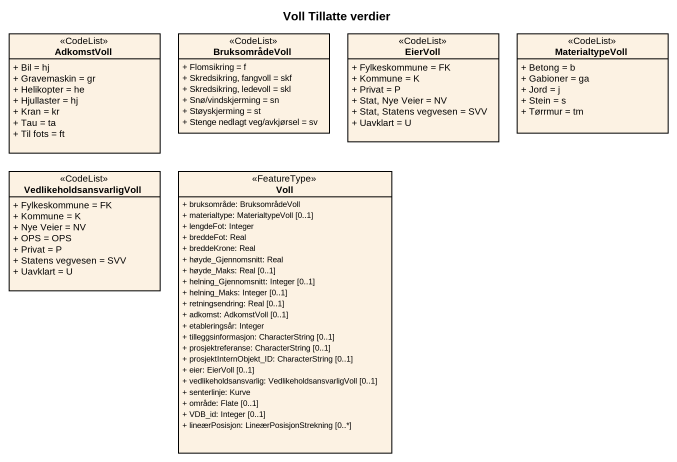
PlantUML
@startuml
title Voll Tillatte verdier
hide circle
hide empty members
skinparam classAttributeIconSize 0
class AdkomstVoll <<CodeList>> {
  + Bil = hj
  + Gravemaskin = gr
  + Helikopter = he
  + Hjullaster = hj
  + Kran = kr
  + Tau = ta
  + Til fots = ft
}
class BruksområdeVoll <<CodeList>> {
  + Flomsikring = f
  + Skredsikring, fangvoll = skf
  + Skredsikring, ledevoll = skl
  + Snø/vindskjerming = sn
  + Støyskjerming = st
  + Stenge nedlagt veg/avkjørsel = sv
}
class EierVoll <<CodeList>> {
  + Fylkeskommune = FK
  + Kommune = K
  + Privat = P
  + Stat, Nye Veier = NV
  + Stat, Statens vegvesen = SVV
  + Uavklart = U
}
class MaterialtypeVoll <<CodeList>> {
  + Betong = b
  + Gabioner = ga
  + Jord = j
  + Stein = s
  + Tørrmur = tm
}
class VedlikeholdsansvarligVoll <<CodeList>> {
  + Fylkeskommune = FK
  + Kommune = K
  + Nye Veier = NV
  + OPS = OPS
  + Privat = P
  + Statens vegvesen = SVV
  + Uavklart = U
}
class Voll <<FeatureType>> {
  + bruksområde: BruksområdeVoll
  + materialtype: MaterialtypeVoll [0..1]
  + lengdeFot: Integer
  + breddeFot: Real
  + breddeKrone: Real
  + høyde_Gjennomsnitt: Real
  + høyde_Maks: Real [0..1]
  + helning_Gjennomsnitt: Integer [0..1]
  + helning_Maks: Integer [0..1]
  + retningsendring: Real [0..1]
  + adkomst: AdkomstVoll [0..1]
  + etableringsår: Integer
  + tilleggsinformasjon: CharacterString [0..1]
  + prosjektreferanse: CharacterString [0..1]
  + prosjektInternObjekt_ID: CharacterString [0..1]
  + eier: EierVoll [0..1]
  + vedlikeholdsansvarlig: VedlikeholdsansvarligVoll [0..1]
  + senterlinje: Kurve
  + område: Flate [0..1]
  + VDB_id: Integer [0..1]
  + lineærPosisjon: LineærPosisjonStrekning [0..*]
}
@enduml
